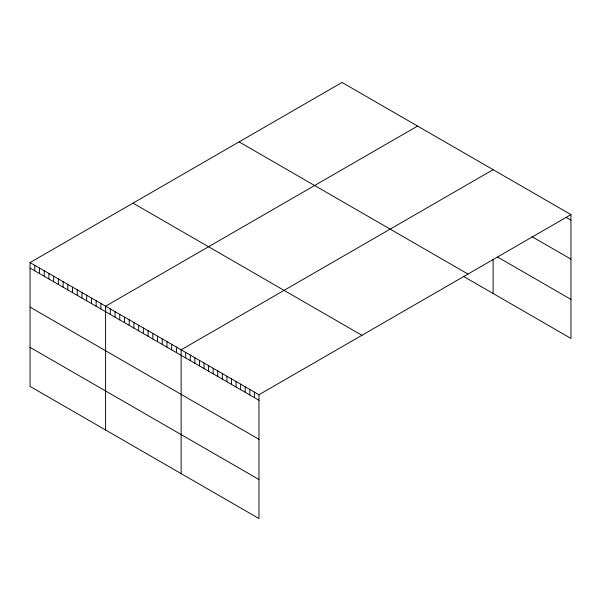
<?xml version="1.0" encoding="UTF-8"?>
<svg xmlns="http://www.w3.org/2000/svg" width="601" height="601" viewBox="0 0 601 601"><rect width="100%" height="100%" fill="white"/><g stroke="black" fill="none" stroke-linecap="round" stroke-linejoin="round"><path stroke-width="0.9" d="M570.95 214.61L258.963 394.737L258.963 518.55L30.05 386.39L30.05 262.577L342.037 82.45L570.95 214.61L570.95 338.423L463.221 276.227M417.582 126.06L105.588 306.187L105.588 430M493.12 169.677L181.134 349.805L181.134 473.618M566.375 217.487L570.95 220.131M532.035 236.696L570.95 259.166M497.696 257.093L570.95 299.388M239.085 141.889L467.991 274.056M133.009 203.13L361.915 335.298M30.05 262.577L258.963 394.737M30.05 268.091L258.963 400.251M30.05 307.126L258.963 439.293M30.05 347.348L258.963 479.515M493.12 259.332L493.12 293.491M254.381 392.092L254.381 397.607M249.806 389.448L249.806 394.97M245.231 386.804L245.231 392.325M240.648 384.167L240.648 389.681M236.073 381.522L236.073 387.036M231.49 378.878L231.49 384.392M226.915 376.234L226.915 381.748M222.34 373.589L222.34 379.111M217.757 370.945L217.757 376.466M213.182 368.3L213.182 373.822M208.6 365.663L208.6 371.178M204.024 363.019L204.024 368.533M199.442 360.375L199.442 365.889M194.867 357.73L194.867 363.244M190.292 355.086L190.292 360.608M185.709 352.441L185.709 357.963M176.409 347.077L176.409 352.592M171.691 344.35L171.691 349.865M166.965 341.623L166.965 347.138M162.247 338.896L162.247 344.418M157.522 336.169L157.522 341.691M152.804 333.442L152.804 338.964M148.086 330.723L148.086 336.237M143.361 327.996L143.361 333.51M138.643 325.269L138.643 330.783M133.918 322.542L133.918 328.063M129.2 319.815L129.2 325.336M124.475 317.088L124.475 322.609M119.757 314.368L119.757 319.882M115.031 311.641L115.031 317.155M110.314 308.914L110.314 314.428M100.87 303.46L100.87 308.982M96.145 300.733L96.145 306.255M91.427 298.013L91.427 303.528M86.709 295.286L86.709 300.8M81.984 292.559L81.984 298.073M77.266 289.832L77.266 295.346M72.541 287.105L72.541 292.627M67.823 284.378L67.823 289.9M63.097 281.659L63.097 287.173M58.38 278.932L58.38 284.446M53.654 276.205L53.654 281.719M48.936 273.478L48.936 278.992M44.211 270.75L44.211 276.272M39.493 268.023L39.493 273.545M34.768 265.304L34.768 270.818"/></g></svg>
